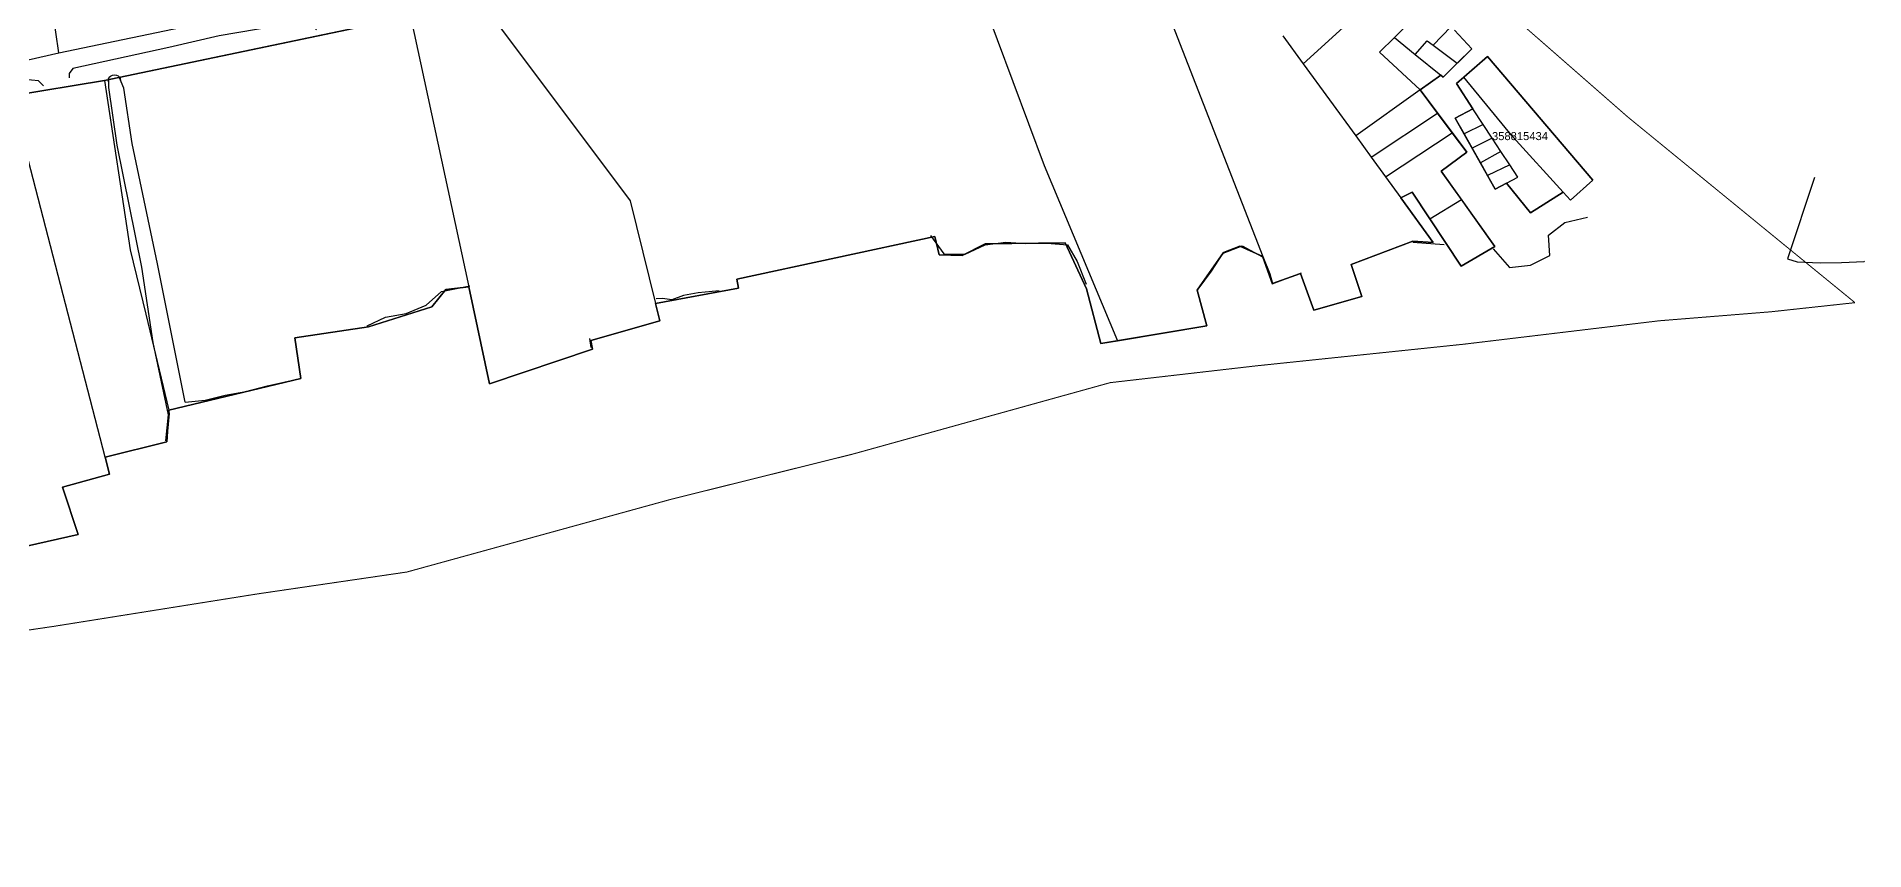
# Model space of a CAD drawing. Extents: x 201512 to 203323, y 4836571 to 4838029.
# Drawn here: x 202866.2 to 203323.2, y 4836710.4 to 4836913.9 of the extents above; entities that cross this region are included whole.
import ezdxf

# ---------------------------------------------------------------- set-up
doc = ezdxf.new("R2010")
doc.units = 0
doc.header["$LTSCALE"] = 1.5
doc.header["$MEASUREMENT"] = 0
for name, color, linetype in [('CD-MALHA-LOTES', 40, 'CONTINUOUS'), ('CD_TXT_QUADRA', 7, 'CONTINUOUS'), ('HD-CANAIS', 7, 'CONTINUOUS'), ('HD-CURSO-PERENE', 170, 'CONTINUOUS'), ('LM-LIM-SETOR-FISCAL', 7, 'CONTINUOUS'), ('RU-QUADRAS', 6, 'CONTINUOUS'), ('SV-EIXO-RUA-N-PAV', 6, 'CONTINUOUS'), ('SV-EIXO-RUA-PAV', 20, 'CONTINUOUS'), ('SV-PONTE-BUEIRO', 249, 'CONTINUOUS'), ('SV-RUA-PAVIM-S-GUIA-C-GUIA', 7, 'CONTINUOUS')]:
    doc.layers.add(name, color=color, linetype=linetype)
doc.styles.add('MONOTXT', font='arial.ttf', dxfattribs={"height": 0.2})
doc.linetypes.add('Limite', pattern='A,20,-3,[130,ltypeshp.shx,S=6.35,R=0,X=0,Y=0],-3,20', length=46)

# ---------------------------------------------------------------- blocks, each defined once
blk = doc.blocks.new('COD119', base_point=(202265.52, 4838125.96))
at = {"layer": 'SV-PONTE-BUEIRO'}
blk.add_lwpolyline([(202264.01, 4838123.96), (202264.01, 4838124.793333), (202264.01, 4838124.918333), (202264.135833, 4838125.251667), (202264.3875, 4838125.626667), (202264.765, 4838125.835), (202265.268333, 4838125.96), (202265.771667, 4838125.96), (202266.275, 4838125.835), (202266.6525, 4838125.626667), (202266.904167, 4838125.251667), (202267.03, 4838124.918333), (202267.03, 4838124.793333), (202267.03, 4838123.96)], dxfattribs=at)

msp = doc.modelspace()

# ---------------------------------------------------------------- linework, layer by layer
at = {"layer": 'CD-MALHA-LOTES', "linetype": 'Continuous'}
for p, q in [((203134.94, 4836955.92), (203172.81, 4836858.87)), ((203099.52, 4836931.48), (203118.12, 4836881.66)), ((203182.9, 4836907.06), (203202.87, 4836925.29)), ((203213.57, 4836921.57), (203205.67, 4836913.67)), ((202959.75, 4836918.89), (202883.2, 4836902.85)), ((202959.75, 4836918.89), (202974.27, 4836851.34)), ((202980.73, 4836918.03), (203014.62, 4836872.77)), ((203177.77, 4836914.07), (203182.9, 4836907.06)), ((203205.67, 4836913.67), (203201.96, 4836909.96)), ((203205.67, 4836913.67), (203210.88, 4836909.41)), ((203210.88, 4836909.41), (203213.86, 4836912.8)), ((203213.86, 4836912.8), (203215.35, 4836911.69)), ((203219.78, 4836916.27), (203215.35, 4836911.69)), ((203225, 4836910.84), (203220.72, 4836915.46)), ((203201.96, 4836909.96), (203212.1, 4836900.52)), ((203210.88, 4836909.41), (203217.26, 4836904.18)), ((203215.35, 4836911.69), (203221.37, 4836907.21)), ((203217.85, 4836903.7), (203221.37, 4836907.21)), ((203221.37, 4836907.21), (203225, 4836910.84)), ((203228.98, 4836908.91), (203223.05, 4836903.72)), ((203255.26, 4836877.95), (203228.98, 4836908.91)), ((202883.2, 4836902.85), (202859.97, 4836899.09)), ((202883.2, 4836902.85), (202889.63, 4836860.51)), ((203182.9, 4836907.06), (203196, 4836889.09)), ((203212.1, 4836900.52), (203217.26, 4836904.18)), ((203217.26, 4836904.18), (203217.85, 4836903.7)), ((203223.05, 4836903.72), (203221.2, 4836902.1)), ((203235.24, 4836888.78), (203223.05, 4836903.72)), ((203212.1, 4836900.52), (203196, 4836889.09)), ((203216.43, 4836894.75), (203212.1, 4836900.52)), ((203221.2, 4836902.1), (203225.3, 4836895.84)), ((202883.41, 4836808.69), (202860.43, 4836897.29)), ((203199.89, 4836883.74), (203216.43, 4836894.75)), ((203220.12, 4836889.83), (203216.43, 4836894.75)), ((203225.3, 4836895.84), (203220.88, 4836893.5)), ((203220.88, 4836893.5), (203223.11, 4836889.54)), ((203227.86, 4836891.92), (203225.3, 4836895.84)), ((203196, 4836889.09), (203199.89, 4836883.74)), ((203203.44, 4836878.84), (203220.12, 4836889.83)), ((203223.8, 4836884.93), (203220.12, 4836889.83)), ((203227.86, 4836891.92), (203223.11, 4836889.54)), ((203223.11, 4836889.54), (203225.1, 4836885.99)), ((203230.1, 4836888.49), (203227.86, 4836891.92)), ((203217.34, 4836880.25), (203223.8, 4836884.93)), ((203230.1, 4836888.49), (203225.1, 4836885.99)), ((203225.1, 4836885.99), (203227.17, 4836882.31)), ((203232.31, 4836885.12), (203227.17, 4836882.31)), ((203232.31, 4836885.12), (203230.1, 4836888.49)), ((203234.49, 4836881.79), (203232.31, 4836885.12)), ((203247.82, 4836874.97), (203235.24, 4836888.78)), ((203118.12, 4836881.66), (203136.45, 4836837.84)), ((203199.89, 4836883.74), (203203.44, 4836878.84)), ((203222.43, 4836873.1), (203217.34, 4836880.25)), ((203227.17, 4836882.31), (203228.97, 4836879.11)), ((203234.49, 4836881.79), (203228.97, 4836879.11)), ((203236.51, 4836878.7), (203234.49, 4836881.79)), ((203203.44, 4836878.84), (203207.28, 4836873.56)), ((203228.97, 4836879.11), (203230.87, 4836875.73)), ((203230.87, 4836875.73), (203233.69, 4836877.22)), ((203233.69, 4836877.22), (203236.51, 4836878.7)), ((203233.69, 4836877.22), (203239.71, 4836869.76)), ((203249.65, 4836872.96), (203255.26, 4836877.95)), ((203014.62, 4836872.77), (203020.95, 4836847.16)), ((203207.28, 4836873.56), (203210.12, 4836874.98)), ((203215.4, 4836862.37), (203207.28, 4836873.56)), ((203210.12, 4836874.98), (203214.55, 4836868.29)), ((203214.55, 4836868.29), (203222.43, 4836873.1)), ((203230.78, 4836861.35), (203222.43, 4836873.1)), ((203239.71, 4836869.76), (203247.82, 4836874.97)), ((203247.82, 4836874.97), (203249.65, 4836872.96)), ((203214.55, 4836868.29), (203222.37, 4836856.46)), ((203041.27, 4836853.21), (203090.8, 4836863.91)), ((203090.8, 4836863.91), (203091.88, 4836859.32)), ((203097.62, 4836859.12), (203103.36, 4836862.09)), ((203103.36, 4836862.09), (203123.34, 4836862.29)), ((203123.34, 4836862.29), (203128.68, 4836850.82)), ((203162.91, 4836859.92), (203167.07, 4836861.5)), ((203167.07, 4836861.5), (203172.81, 4836858.87)), ((203194.88, 4836856.92), (203210.25, 4836862.68)), ((203210.25, 4836862.68), (203215.4, 4836862.37)), ((202889.63, 4836860.51), (202893.59, 4836844.49)), ((203091.88, 4836859.32), (203097.62, 4836859.12)), ((203156.38, 4836850.43), (203162.91, 4836859.92)), ((203172.81, 4836858.87), (203174.51, 4836854.54)), ((203197.5, 4836848.9), (203194.88, 4836856.92)), ((203222.37, 4836856.46), (203230.78, 4836861.35)), ((203041.69, 4836850.95), (203041.27, 4836853.21)), ((203174.51, 4836854.54), (203175.17, 4836852.13)), ((203175.17, 4836852.13), (203182.17, 4836854.62)), ((203182.17, 4836854.62), (203185.49, 4836845.43)), ((202965.02, 4836846.28), (202968.58, 4836850.63)), ((202968.58, 4836850.63), (202974.27, 4836851.34)), ((202974.27, 4836851.34), (202979.43, 4836827.01)), ((203020.95, 4836847.16), (203041.69, 4836850.95)), ((203128.68, 4836850.82), (203132.28, 4836837.16)), ((203158.76, 4836841.53), (203156.38, 4836850.43)), ((203185.49, 4836845.43), (203197.5, 4836848.9)), ((202893.59, 4836844.49), (202899.27, 4836820.44)), ((202949.19, 4836841.34), (202965.02, 4836846.28)), ((203022.03, 4836842.79), (203020.95, 4836847.16)), ((202930.76, 4836838.52), (202949.19, 4836841.34)), ((203004.77, 4836837.86), (203022.03, 4836842.79)), ((203136.45, 4836837.84), (203158.76, 4836841.53)), ((202932.33, 4836828.35), (202930.76, 4836838.52)), ((202979.43, 4836827.01), (203005.17, 4836835.69)), ((203005.17, 4836835.69), (203004.77, 4836837.86)), ((203132.28, 4836837.16), (203136.45, 4836837.84)), ((202899.27, 4836820.44), (202932.33, 4836828.35)), ((202899.45, 4836819.66), (202899.27, 4836820.44)), ((202898.79, 4836812.58), (202899.45, 4836819.66)), ((202883.41, 4836808.69), (202898.79, 4836812.58)), ((202884.47, 4836804.48), (202883.41, 4836808.69)), ((202872.73, 4836801.18), (202884.47, 4836804.48)), ((202876.63, 4836789.41), (202872.73, 4836801.18)), ((202863.7, 4836786.47), (202876.63, 4836789.41))]:
    msp.add_line(p, q, dxfattribs=at)
at = {"layer": 'HD-CANAIS'}
for points in [[(202884.200841, 4836903.098446), (202884.200841, 4836901.165657), (202886.341346, 4836886.740863), (202892.428895, 4836856.176295), (202895.292653, 4836837.40337), (202899.094645, 4836819.3181), (202898.482316, 4836812.811305)], [(202903.374288, 4836822.495731), (202896.479122, 4836857.06985), (202890.146064, 4836887.121335), (202888.026975, 4836901.007878), (202886.961969, 4836903.571782)]]:
    msp.add_lwpolyline(points, dxfattribs=at)
at = {"layer": 'HD-CURSO-PERENE'}
for p, q in [((203310.703229, 4836878.606281), (203303.926309, 4836858.319209)), ((203303.926309, 4836858.319209), (203306.360579, 4836857.518867)), ((203306.360579, 4836857.518867), (203312.107884, 4836857.307361)), ((203312.107884, 4836857.307361), (203317.410391, 4836857.355552)), ((203317.410391, 4836857.355552), (203323.118007, 4836857.647013)), ((203323.118007, 4836857.647013), (203323.169032, 4836857.696247))]:
    msp.add_line(p, q, dxfattribs=at)
for points in [[(203230.393181, 4836860.81105), (203234.468037, 4836856.133742), (203239.662136, 4836856.715739), (203244.496083, 4836859.096381), (203244.166666, 4836864.246787), (203248.246702, 4836867.373175), (203253.92386, 4836868.721026)], [(203089.743543, 4836864.103551), (203093.067932, 4836859.571728), (203098.365999, 4836859.454032), (203103.350154, 4836861.785568), (203108.493706, 4836862.467303), (203113.493079, 4836862.147688), (203118.889944, 4836862.230689), (203123.990126, 4836861.761619), (203126.400106, 4836857.596535), (203128.594006, 4836851.985148)], [(203156.587568, 4836850.705524), (203159.910246, 4836855.177917), (203162.882535, 4836859.748217), (203167.619693, 4836861.578009), (203172.673129, 4836858.795972), (203175.120608, 4836852.069358), (203182.444638, 4836854.772031)], [(203210.293731, 4836862.439053), (203218.145301, 4836861.86285)], [(202948.842566, 4836841.532375), (202953.477767, 4836843.711708), (202958.619883, 4836844.643552), (202963.60576, 4836846.674958), (202967.433918, 4836850.149971), (202974.581556, 4836851.510341)], [(203036.849018, 4836850.273995), (203031.625492, 4836849.766263), (203027.994706, 4836849.146372), (203025.072367, 4836848.083703), (203022.681361, 4836848.349371), (203021.125254, 4836848.269827)], [(203004.433059, 4836838.420443), (203004.795796, 4836836.171603)], [(202903.374288, 4836822.495731), (202908.419041, 4836822.976768), (202913.409513, 4836824.207827), (202918.551629, 4836825.139671), (202923.991002, 4836826.523542), (202932.107846, 4836828.356207)]]:
    msp.add_lwpolyline(points, dxfattribs=at)
at = {"layer": 'LM-LIM-SETOR-FISCAL', "linetype": 'Limite', "ltscale": 0.1}
for points in [[(203272.263762, 4837193.429429, 0.25, 0.25, 0), (203265.850292, 4837151.741876, 0.25, 0.25, 0), (203261.727347, 4837115.551584, 0.25, 0.25, 0), (203257.604402, 4837097.68549, 0.25, 0.25, 0), (203254.855773, 4837080.735606, 0.25, 0.25, 0), (203249.524841, 4837057.658662, 0.25, 0.25, 0), (203245.239496, 4837016.755575, 0.25, 0.25, 0), (203243.207751, 4836987.43491, 0.25, 0.25, 0), (203172.067771, 4836971.266732, 0.25, 0.25, 0), (203224.439101, 4836928.381625, 0.25, 0.25, 0), (203264.046365, 4836893.73314, 0.25, 0.25, 0), (203320.803929, 4836847.340013, 0, 0, 0)], [(203320.803929, 4836847.340013, 0.25, 0.25, 0), (203299.822927, 4836845.065545, 0.25, 0.25, 0), (203271.87716, 4836842.811854, 0.25, 0.25, 0), (203222.972067, 4836836.952257, 0.25, 0.25, 0), (203171.137175, 4836831.543399, 0.25, 0.25, 0), (203134.62201, 4836827.344422, 0.25, 0.25, 0), (203070.171822, 4836809.457228, 0.25, 0.25, 0), (203024.872634, 4836798.188773, 0.25, 0.25, 0), (202958.801644, 4836780.002203, 0.25, 0.25, 0), (202921.42822, 4836774.525018, 0.25, 0.25, 0), (202870.494805, 4836766.411731, 0.25, 0.25, 0), (202821.364343, 4836759.19992, 0.25, 0.25, 0), (202795.631267, 4836756.005281, 0.25, 0.25, 0), (202744.557792, 4836746.634002, 0.25, 0.25, 0), (202668.189716, 4836731.036307, 0.25, 0.25, 0), (202616.79512, 4836721.720646, 0.25, 0.25, 0), (202567.373375, 4836710.520196, 0.25, 0.25, 0)]]:
    msp.add_lwpolyline(points, format="xyseb", dxfattribs=at)
at = {"layer": 'RU-QUADRAS', "color": 6, "linetype": 'Continuous'}
for points in [[(202859.97, 4836899.09), (202883.2, 4836902.85), (202969.69, 4836920.97)], [(203220.72, 4836915.46), (203225, 4836910.84), (203217.85, 4836903.7), (203217.26, 4836904.18), (203212.1, 4836900.52), (203223.8, 4836884.93), (203217.34, 4836880.25), (203230.78, 4836861.35), (203222.37, 4836856.46), (203210.12, 4836874.98), (203207.28, 4836873.56), (203215.4, 4836862.37), (203210.25, 4836862.68), (203194.88, 4836856.92), (203197.5, 4836848.9), (203185.49, 4836845.43), (203182.17, 4836854.62), (203175.17, 4836852.13), (203172.81, 4836858.87), (203167.07, 4836861.5), (203162.91, 4836859.92), (203156.38, 4836850.43), (203158.76, 4836841.53), (203132.28, 4836837.16), (203128.68, 4836850.82), (203123.34, 4836862.29), (203103.36, 4836862.09), (203097.62, 4836859.12), (203091.88, 4836859.32), (203090.8, 4836863.91), (203041.27, 4836853.21), (203041.69, 4836850.95), (203020.95, 4836847.16), (203022.03, 4836842.79), (203004.77, 4836837.86), (203005.17, 4836835.69), (202979.43, 4836827.01), (202974.27, 4836851.34), (202968.58, 4836850.63), (202965.02, 4836846.28), (202949.19, 4836841.34), (202930.76, 4836838.52), (202932.33, 4836828.35), (202899.27, 4836820.44), (202898.79, 4836812.58), (202883.41, 4836808.69), (202884.47, 4836804.48), (202872.73, 4836801.18), (202876.63, 4836789.41), (202863.7, 4836786.47)]]:
    msp.add_lwpolyline(points, dxfattribs=at)
msp.add_lwpolyline([(203220.88, 4836893.5), (203225.3, 4836895.84), (203221.2, 4836902.1), (203228.98, 4836908.91), (203255.26, 4836877.95), (203249.65, 4836872.96), (203247.82, 4836874.97), (203239.71, 4836869.76), (203233.69, 4836877.22), (203230.87, 4836875.73)], close=True, dxfattribs=at)
at = {"layer": 'SV-EIXO-RUA-N-PAV'}
msp.add_lwpolyline([(202871.786671, 4836909.823342), (202870.272434, 4836920.160338), (202870.272434, 4836930.306399), (202870.75558, 4836936.587293), (202867.252773, 4836959.778288), (202865.803336, 4836977.896253), (202865.803336, 4836995.531072), (202865.561763, 4837015.219261), (202863.146035, 4837039.134974), (202862.179743, 4837062.809115), (202861.696597, 4837088.536625), (202858.797723, 4837116.075931)], dxfattribs=at)
at = {"layer": 'SV-EIXO-RUA-PAV'}
for p, q in [((202871.786671, 4836909.823342), (202908.229824, 4836917.349645)), ((202852.970913, 4836905.466008), (202871.786671, 4836909.823342))]:
    msp.add_line(p, q, dxfattribs=at)
at = {"layer": 'SV-RUA-PAVIM-S-GUIA-C-GUIA'}
for points in [[(202936.173487, 4836915.589766), (202934.515456, 4836917.130363), (202931.066127, 4836917.309379), (202911.84408, 4836914.090466), (202899.267091, 4836911.162275), (202875.309322, 4836905.86346), (202874.366714, 4836904.657137), (202874.373031, 4836903.556659)], [(202867.937918, 4836901.516397), (202866.681399, 4836902.759306), (202863.230921, 4836903.13841), (202856.191817, 4836901.84481), (202846.55753, 4836899.93507), (202836.921233, 4836898.375482), (202826.088439, 4836896.308348), (202814.510062, 4836893.53633), (202805.824412, 4836891.782457), (202793.844523, 4836889.308126), (202784.010915, 4836887.297121), (202775.523437, 4836885.8446), (202767.598973, 4836883.320947), (202760.832563, 4836878.73725), (202753.083932, 4836872.516518), (202741.733824, 4836867.714549), (202732.348158, 4836868.69677), (202721.652865, 4836871.752568), (202712.703741, 4836872.625653), (202697.210997, 4836868.608199), (202687.475901, 4836866.847914), (202641.904816, 4836857.014963), (202602.128951, 4836847.517566)]]:
    msp.add_lwpolyline(points, dxfattribs=at)

# ---------------------------------------------------------------- block references
at = {"layer": 'SV-PONTE-BUEIRO', "rotation": 9}
msp.add_blockref('COD119', (202885.486847, 4836904.2314, 2.589805), dxfattribs=at)

# ---------------------------------------------------------------- texts
at = {"layer": 'CD_TXT_QUADRA', "color": 7, "linetype": 'Continuous', "style": 'MONOTXT'}
msp.add_text('358815434', height=2, dxfattribs=at).set_placement((203230.06751, 4836887.980112))

doc.saveas('drawing.dxf')
